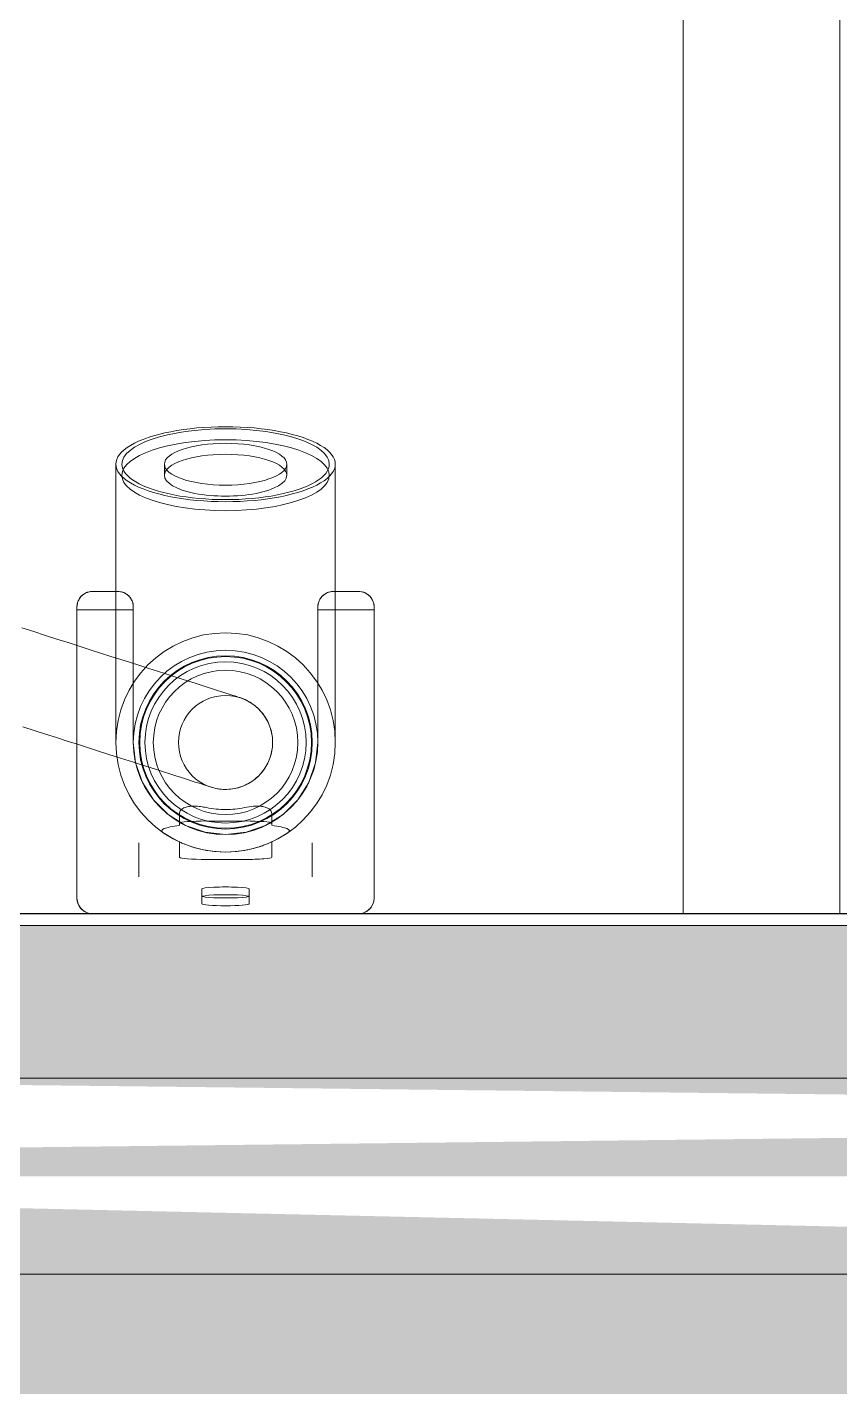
# Model space of a CAD drawing. Header units: metres. Extents: x 5 to 242, y -3 to 162.
# Drawn here: x 188.6031 to 188.7068, y 80.5353 to 80.7089 of the extents above; entities that cross this region are included whole.
import ezdxf

# ---------------------------------------------------------------- set-up
doc = ezdxf.new("R2010")
doc.units = ezdxf.units.M
doc.layers.add('1053_ARQ_BASE_MATADOURO_dwg', color=7, linetype='Continuous', lineweight=5, true_color=0x767676)
for name, color, linetype, lineweight in [('A-EQUIPAMENTOS', 7, 'Continuous', 5), ('A-PAREDE', 7, 'Continuous', 30), ('A-WALL', 7, 'Continuous', 9), ('A_lay', 7, 'Continuous', 5), ('P-PIPE', 7, 'Continuous', 5), ('P-SANR-FIXT', 7, 'Continuous', 5)]:
    doc.layers.add(name, color=color, linetype=linetype, lineweight=lineweight)

# ---------------------------------------------------------------- blocks, each defined once
blk = doc.blocks.new('UT_Ducha higiênica - UT_Ducha higiênica-V50-TÉRREO 1_20')
at = {"layer": 'P-SANR-FIXT', "color": 9, "true_color": 0xc0c0c0}
for p, q in [((0.066, 0.05739), (0.066, 0.03306)), ((0.07219, 0.05739), (0.07219, 0.05598)), ((0.08781, 0.05598), (0.08781, 0.05739)), ((0.094, 0.03306), (0.094, 0.05739)), ((0.06623, 0.04115), (0.06304, 0.04115)), ((0.06304, 0.04115), (0.06623, 0.04115)), ((0.09696, 0.04115), (0.09377, 0.04115)), ((0.09377, 0.04115), (0.09696, 0.04115)), ((0.06104, 0.002), (0.06104, 0.03915)), ((0.06104, 0.03915), (0.06104, 0.03879)), ((0.06104, 0.002), (0.06104, 0.03879)), ((0.06823, 0.03879), (0.06104, 0.03879)), ((0.06823, 0.03915), (0.06823, 0.02187)), ((0.06823, 0.03879), (0.06823, 0.03915)), ((0.06823, 0.03879), (0.06823, 0.02187)), ((0.09177, 0.02187), (0.09177, 0.03915)), ((0.09177, 0.03915), (0.09177, 0.03879)), ((0.09177, 0.02187), (0.09177, 0.03879)), ((0.09896, 0.03879), (0.09177, 0.03879)), ((0.09896, 0.03915), (0.09896, 0.002)), ((0.09896, 0.03879), (0.09896, 0.03915)), ((0.09896, 0.03879), (0.09896, 0.002)), ((0.07412, 0.01274), (0.07412, 0.01129)), ((0.08588, 0.01129), (0.08588, 0.01274)), ((0.07412, 0.01156), (0.07412, 0.01129)), ((0.08242, 0.01184), (0.07758, 0.01184)), ((0.08588, 0.01129), (0.08588, 0.01156)), ((0.06894, 0.00907), (0.06894, 0.00471)), ((0.07412, 0.00917), (0.07412, 0.00721)), ((0.08588, 0.00721), (0.08588, 0.00917)), ((0.09106, 0.00471), (0.09106, 0.00907)), ((0.07758, 0.00692), (0.08242, 0.00692)), ((0.07698, 0.00226), (0.07698, 0.00317)), ((0.07698, 0.00218), (0.07698, 0.00127)), ((0.08302, 0.00317), (0.08302, 0.00226)), ((0.08302, 0.00127), (0.08302, 0.00218)), ((0.09696, 0), (0.06304, 0)), ((0.09696, 0), (0.06304, 0))]:
    blk.add_line(p, q, dxfattribs=at)
at = {"layer": 'P-SANR-FIXT', "color": 9, "true_color": 0xc0c0c0, "flags": 128}
for points in [[(0.054, 0.0365), (0.05552, 0.03602), (0.05701, 0.03554), (0.05848, 0.03507), (0.05992, 0.03461), (0.06133, 0.03416), (0.06271, 0.03371), (0.06406, 0.03328), (0.06537, 0.03286), (0.06664, 0.03245), (0.06788, 0.03206), (0.06907, 0.03168), (0.07022, 0.03131), (0.07133, 0.03095), (0.07238, 0.03062), (0.07339, 0.03029), (0.07435, 0.02999), (0.07525, 0.0297), (0.07611, 0.02942), (0.0769, 0.02917), (0.07764, 0.02893), (0.07833, 0.02871), (0.07895, 0.02851), (0.07952, 0.02833), (0.08002, 0.02817), (0.08047, 0.02802), (0.08085, 0.0279), (0.08117, 0.0278), (0.08143, 0.02772), (0.08162, 0.02766), (0.08175, 0.02761), (0.08182, 0.02759)], [(0.07817, 0.01616), (0.07814, 0.01617), (0.07804, 0.0162), (0.07788, 0.01625), (0.07766, 0.01632), (0.07737, 0.01642), (0.07702, 0.01653), (0.07661, 0.01666), (0.07614, 0.01681), (0.07561, 0.01698), (0.07501, 0.01717), (0.07436, 0.01738), (0.07365, 0.01761), (0.07288, 0.01785), (0.07206, 0.01812), (0.07118, 0.0184), (0.07025, 0.0187), (0.06927, 0.01901), (0.06824, 0.01934), (0.06716, 0.01969), (0.06604, 0.02005), (0.06487, 0.02042), (0.06366, 0.02081), (0.0624, 0.02121), (0.06111, 0.02163), (0.05978, 0.02205), (0.05842, 0.02249), (0.05702, 0.02293), (0.0556, 0.02339), (0.05414, 0.02386)], [(0.066, 0.03306), (0.066, 0.03243), (0.066, 0.0318), (0.066, 0.03119), (0.066, 0.03059), (0.066, 0.03), (0.066, 0.02943), (0.066, 0.02887), (0.066, 0.02833), (0.066, 0.02781), (0.066, 0.0273), (0.066, 0.02681), (0.066, 0.02634), (0.066, 0.02589), (0.066, 0.02546), (0.066, 0.02506), (0.066, 0.02467), (0.066, 0.02431), (0.066, 0.02397), (0.066, 0.02366), (0.066, 0.02336), (0.066, 0.0231), (0.066, 0.02286), (0.066, 0.02264), (0.066, 0.02245), (0.066, 0.02229), (0.066, 0.02215), (0.066, 0.02205), (0.066, 0.02196), (0.066, 0.02191), (0.066, 0.02188)], [(0.094, 0.02189), (0.094, 0.02193), (0.094, 0.022), (0.094, 0.02209), (0.094, 0.02221), (0.094, 0.02236), (0.094, 0.02254), (0.094, 0.02274), (0.094, 0.02296), (0.094, 0.02322), (0.094, 0.02349), (0.094, 0.0238), (0.094, 0.02412), (0.094, 0.02447), (0.094, 0.02484), (0.094, 0.02524), (0.094, 0.02566), (0.094, 0.02609), (0.094, 0.02655), (0.094, 0.02703), (0.094, 0.02753), (0.094, 0.02804), (0.094, 0.02858), (0.094, 0.02913), (0.094, 0.02969), (0.094, 0.03027), (0.094, 0.03086), (0.094, 0.03147), (0.094, 0.03209), (0.094, 0.03271), (0.094, 0.03306)], [(0.08183, 0.02759), (0.08206, 0.02751), (0.08228, 0.02742), (0.0825, 0.02733), (0.08272, 0.02722), (0.08293, 0.02711), (0.08314, 0.02699), (0.08334, 0.02686), (0.08353, 0.02672), (0.08373, 0.02658), (0.08391, 0.02643), (0.08409, 0.02627), (0.08426, 0.0261), (0.08443, 0.02592), (0.08459, 0.02574), (0.08474, 0.02556), (0.08488, 0.02537), (0.08502, 0.02517), (0.08514, 0.02496), (0.08526, 0.02476), (0.08537, 0.02454), (0.08548, 0.02433), (0.08557, 0.02411), (0.08565, 0.02388), (0.08573, 0.02365), (0.0858, 0.02342), (0.08585, 0.02319), (0.0859, 0.02295), (0.08594, 0.02272), (0.08597, 0.02248), (0.08599, 0.02224), (0.086, 0.022), (0.086, 0.02176), (0.08599, 0.02152), (0.08597, 0.02128), (0.08594, 0.02104), (0.0859, 0.02081), (0.08586, 0.02057), (0.0858, 0.02034), (0.08573, 0.02011), (0.08566, 0.01988), (0.08557, 0.01965), (0.08548, 0.01943), (0.08538, 0.01922), (0.08527, 0.019), (0.08515, 0.01879), (0.08502, 0.01859), (0.08489, 0.01839)], [(0.06823, 0.02187), (0.06852, 0.01926), (0.06939, 0.01677), (0.0708, 0.01453), (0.07266, 0.01267), (0.07489, 0.01127), (0.07738, 0.0104), (0.08, 0.0101)], [(0.08, 0.0101), (0.08262, 0.0104), (0.08511, 0.01127), (0.08734, 0.01267), (0.0892, 0.01453), (0.09061, 0.01677), (0.09148, 0.01926), (0.09177, 0.02187)], [(0.08488, 0.01839), (0.08474, 0.0182), (0.08459, 0.01801), (0.08443, 0.01783), (0.08427, 0.01766), (0.08409, 0.01749), (0.08391, 0.01733), (0.08373, 0.01718), (0.08354, 0.01703), (0.08334, 0.01689), (0.08314, 0.01676), (0.08293, 0.01664), (0.08272, 0.01653), (0.08251, 0.01642), (0.08229, 0.01633), (0.08206, 0.01624), (0.08184, 0.01616), (0.08161, 0.01609), (0.08137, 0.01603), (0.08114, 0.01598), (0.0809, 0.01594), (0.08066, 0.01591), (0.08042, 0.01589), (0.08018, 0.01588), (0.07994, 0.01588), (0.07971, 0.01588), (0.07947, 0.0159), (0.07923, 0.01592), (0.07899, 0.01596), (0.07875, 0.01601), (0.07852, 0.01606), (0.07829, 0.01612), (0.07817, 0.01616)], [(0.07412, 0.00917), (0.07304, 0.00973), (0.07201, 0.01038)], [(0.08799, 0.01038), (0.08696, 0.00973), (0.08588, 0.00917)], [(0.08, 0.00787), (0.07878, 0.00793), (0.07758, 0.00809)], [(0.08242, 0.00809), (0.08122, 0.00793), (0.08, 0.00787)], [(0.06304, 0), (0.0626, 0.00005), (0.06218, 0.0002), (0.0618, 0.00044), (0.06148, 0.00075), (0.06124, 0.00113), (0.0611, 0.00155), (0.06104, 0.002)], [(0.09896, 0.002), (0.0989, 0.00155), (0.09876, 0.00113), (0.09852, 0.00075), (0.0982, 0.00044), (0.09782, 0.0002), (0.0974, 0.00005), (0.09696, 0)]]:
    blk.add_lwpolyline(points, dxfattribs=at)
at = {"layer": 'P-SANR-FIXT', "color": 9, "true_color": 0xc0c0c0}
for centre, radius, start, end in [((0.06304, 0.03915), 0.002, 90, 180), ((0.06623, 0.03915), 0.002, 0, 90), ((0.09377, 0.03915), 0.002, 90, 180), ((0.09696, 0.03915), 0.002, 0, 90), ((0.08, 0.02187), 0.014, 90, 270), ((0.08, 0.02187), 0.014, 270, 90), ((0.08, 0.02187), 0.01177, 90, 270), ((0.08, 0.02187), 0.01177, 270, 90), ((0.08, 0.02187), 0.01106, 90, 270), ((0.08, 0.02187), 0.01096, 90, 270), ((0.08, 0.02187), 0.01029, 90, 270), ((0.08, 0.02187), 0.01106, 270, 90), ((0.08, 0.02187), 0.01096, 270, 90), ((0.08, 0.02187), 0.01029, 270, 90), ((0.08, 0.02187), 0.00922, 90, 270), ((0.08, 0.02187), 0.00922, 90, 270), ((0.08, 0.02187), 0.00922, 270, 90), ((0.08, 0.02187), 0.00922, 270, 90), ((0.08, 0.02187), 0.006, 90, 180), ((0.08, 0.02187), 0.006, 360, 90), ((0.08, 0.02187), 0.01177, 180, 270), ((0.08, 0.02187), 0.006, 180, 270), ((0.08, 0.02187), 0.01177, 270, 360), ((0.08, 0.02187), 0.006, 270, 360), ((0.06304, 0.002), 0.002, 180, 270), ((0.09696, 0.002), 0.002, 270, 0)]:
    blk.add_arc(centre, radius, start, end, dxfattribs=at)
for centre, major_axis, ratio, start_param, end_param in [((0.08, 0.05739), (-0.014, 0), 0.34202, 4.712389, 7.853982), ((0.08, 0.05739), (-0.01323, 0), 0.34202, 3.141593, 6.283185), ((0.08, 0.05739), (-0.014, 0), 0.34202, 1.570796, 4.712389), ((0.08, 0.05598), (-0.01323, 0), 0.34202, 3.141593, 6.283185), ((0.08, 0.05739), (-0.00781, 0), 0.34202, 3.141593, 6.283185), ((0.08, 0.05739), (-0.01323, 0), 0.34202, 0, 3.141593), ((0.08, 0.05598), (-0.00781, 0), 0.34202, 3.141593, 6.283185), ((0.08, 0.05739), (0.00781, 0), 0.34202, 3.141593, 6.283185), ((0.08, 0.05598), (0.01323, 0), 0.34202, 3.141593, 6.283185), ((0.08, 0.05598), (-0.00781, 0), 0.34202, 0, 3.141593), ((0.07758, 0.01156), (-0.00345, 0), 0.082379, 4.712389, 6.283185), ((0.08242, 0.01156), (0.00345, 0), 0.082379, 0, 1.570796), ((0.07758, 0.00721), (0.00345, 0), 0.082379, 3.141593, 4.712389), ((0.08242, 0.00721), (-0.00345, 0), 0.082379, 1.570796, 3.141593), ((0.08, 0.00317), (0.00302, 0), 0.082379, 0, 3.141593), ((0.08, 0.00218), (0.00302, 0), 0.082379, 0, 3.141593), ((0.08, 0.00226), (-0.00302, 0), 0.082379, 0, 3.141593), ((0.08, 0.00127), (0.00302, 0), 0.082379, 3.141593, 6.283185)]:
    blk.add_ellipse(centre, major_axis=major_axis, ratio=ratio, start_param=start_param, end_param=end_param, dxfattribs=at)
for points, knots in [([(0.06104, 0.03915), (0.06104, 0.03934), (0.06109, 0.03962), (0.0612, 0.03994), (0.06132, 0.04016), (0.06145, 0.04036), (0.06159, 0.04053), (0.06175, 0.04068), (0.06195, 0.04083), (0.06214, 0.04094), (0.06233, 0.04102), (0.06261, 0.04111), (0.06285, 0.04115), (0.06304, 0.04115)], [0, 0, 0, 0, 0.142857, 0.214286, 0.285714, 0.357143, 0.428571, 0.5, 0.571429, 0.678571, 0.732143, 0.785714, 1, 1, 1, 1]), ([(0.06623, 0.04115), (0.06636, 0.04115), (0.06661, 0.04112), (0.06693, 0.04103), (0.06717, 0.04091), (0.06735, 0.04081), (0.06752, 0.04068), (0.06768, 0.04053), (0.06783, 0.04036), (0.06796, 0.04016), (0.06807, 0.03994), (0.06819, 0.03962), (0.06823, 0.03934), (0.06823, 0.03915)], [0, 0, 0, 0, 0.142857, 0.285714, 0.357143, 0.428571, 0.5, 0.571429, 0.642857, 0.714286, 0.785714, 0.857143, 1, 1, 1, 1]), ([(0.09177, 0.03915), (0.09177, 0.03934), (0.09181, 0.03962), (0.09193, 0.03994), (0.09204, 0.04016), (0.09218, 0.04036), (0.09232, 0.04053), (0.09248, 0.04068), (0.09268, 0.04083), (0.09287, 0.04094), (0.09306, 0.04102), (0.09334, 0.04111), (0.09358, 0.04115), (0.09377, 0.04115)], [0, 0, 0, 0, 0.142857, 0.214286, 0.285714, 0.357143, 0.428571, 0.5, 0.571429, 0.678571, 0.732143, 0.785714, 1, 1, 1, 1]), ([(0.09696, 0.04115), (0.09708, 0.04115), (0.09734, 0.04112), (0.09766, 0.04103), (0.0979, 0.04091), (0.09808, 0.04081), (0.09825, 0.04068), (0.09841, 0.04053), (0.09855, 0.04036), (0.09868, 0.04016), (0.0988, 0.03994), (0.09891, 0.03962), (0.09896, 0.03934), (0.09896, 0.03915)], [0, 0, 0, 0, 0.142857, 0.285714, 0.357143, 0.428571, 0.5, 0.571429, 0.642857, 0.714286, 0.785714, 0.857143, 1, 1, 1, 1]), ([(0.07412, 0.01274), (0.07412, 0.01293), (0.07424, 0.01327), (0.07473, 0.01358), (0.07538, 0.01372), (0.07605, 0.01375), (0.0768, 0.01369), (0.07732, 0.01361), (0.07758, 0.01355)], [-1, -1, -1, -1, -0.785714, -0.571429, -0.428571, -0.285714, -0.142857, 0, 0, 0, 0]), ([(0.08242, 0.01355), (0.08281, 0.01363), (0.0833, 0.0137), (0.08385, 0.01373), (0.08421, 0.01373), (0.08467, 0.01371), (0.08518, 0.0136), (0.08558, 0.01339), (0.08582, 0.0131), (0.08588, 0.01286), (0.08588, 0.01274)], [-1, -1, -1, -1, -0.785714, -0.732143, -0.678571, -0.571429, -0.428571, -0.285714, -0.142857, 0, 0, 0, 0]), ([(0.07758, 0.00809), (0.07705, 0.00818), (0.07604, 0.00842), (0.07506, 0.00877), (0.07455, 0.00898), (0.07423, 0.00912), (0.07413, 0.00917), (0.07412, 0.00917)], [0, 0, 0, 0, 0.285714, 0.571429, 0.678571, 0.785714, 1, 1, 1, 1]), ([(0.08588, 0.00917), (0.08587, 0.00917), (0.08582, 0.00914), (0.08555, 0.00902), (0.08513, 0.00884), (0.08449, 0.00861), (0.08358, 0.00832), (0.08282, 0.00816), (0.08242, 0.00809)], [0, 0, 0, 0, 0.142857, 0.285714, 0.428571, 0.571429, 0.785714, 1, 1, 1, 1])]:
    blk.add_open_spline(points, degree=3, knots=knots, dxfattribs=at)
for points in [[(0.07758, 0.01355), (0.07798, 0.01347), (0.07878, 0.01335), (0.07959, 0.01331), (0.08, 0.01331)], [(0.08, 0.01331), (0.08041, 0.01331), (0.08122, 0.01335), (0.08202, 0.01347), (0.08242, 0.01355)], [(0.07201, 0.01038), (0.07176, 0.01055), (0.07188, 0.01087), (0.07318, 0.01116), (0.07412, 0.01129)], [(0.08588, 0.01129), (0.08682, 0.01116), (0.08812, 0.01087), (0.08824, 0.01055), (0.08799, 0.01038)]]:
    blk.add_open_spline(points, degree=3, dxfattribs=at)
blk = doc.blocks.new('1053_ARQ_BASE_MATADOURO_dwg_arq geral tgov-4039641-TÉRREO 1_20')
at = {"layer": 'A_lay', "true_color": 0xaaaaaa}
h = blk.add_hatch(dxfattribs=at)
h.set_pattern_fill('FP_8', color=253, style=0, pattern_type=2)
h.set_pattern_definition([(90, (-0.43, 0), (-0.6125, 4e-17), []), (180, (-0.43, 0), (-8e-17, -0.6125), [])])
h.paths.add_polyline_path([(33.39823, -2.44785), (33.39005, -2.33681), (33.39823, -2.28837), (33.40641, -2.29638), (33.40641, -2.39717)])
h.paths.add_polyline_path([(31.81844, -2.59034), (32.07823, -2.58006), (32.07823, -1.36034), (31.99823, -1.36034), (31.57397, -1.7846), (31.55983, -1.77046), (31.99823, -1.34034), (32.09823, -1.3462), (32.09823, -2.59034), (32.97823, -2.58006), (32.97823, -1.36034), (32.69823, -1.36034), (32.27397, -1.7846), (32.25983, -1.77046), (32.69823, -1.34034), (33.01237, -1.3462), (33.42893, -1.77817), (33.42249, -1.7846), (32.99823, -1.36034), (32.99823, -2.59034), (33.39005, -2.59034), (33.39823, -2.44785), (33.40641, -2.59034), (33.79823, -2.59034), (33.79823, -1.36034), (33.59823, -1.36034), (33.59823, -1.34034), (33.79823, -1.33834), (33.79823, -0.54034), (32.4999, -0.54034), (32.4999, -0.52034), (33.79823, -0.52034), (33.79823, 0.70966), (31.64823, 0.70966), (31.64823, -0.72034), (31.37823, -0.98034), (31.37823, -1.34034), (31.39823, -1.3462), (31.39823, -1.36034), (31.19823, -1.36034), (31.19823, -2.59034), (31.80312, -2.59034)])
h.paths.add_polyline_path([(32.3834, -2.58485), (32.69549, -2.57254), (32.67971, -2.56639), (32.45903, -2.50972), (32.38546, -2.5828)])
h.paths.add_polyline_path([(32.09823, -2.59034), (32.34004, -2.5673), (32.35168, -2.05444), (32.36291, -2.05083), (32.4125, -1.97951), (32.49398, -1.93654), (32.5861, -1.93654), (32.66824, -1.98026), (32.71961, -2.05552), (32.74004, -2.11954), (32.74004, -2.57879), (32.68566, -2.58485), (32.25983, -2.58723)])
h.paths.add_polyline_path([(31.48299, -2.58485), (31.79509, -2.57254), (31.7793, -2.56639), (31.55862, -2.50972), (31.48505, -2.5828)])
h.paths.add_polyline_path([(32.07823, -2.59034), (31.40834, -2.58629), (31.43963, -2.57462), (31.44984, -2.09799), (31.48145, -2.01434), (31.55983, -1.94273), (31.63526, -1.92489), (31.68569, -1.93654), (31.76783, -1.98026), (31.8192, -2.05552), (31.83963, -2.11951), (31.83963, -2.57879), (32.047, -2.58883)])
h.paths.add_polyline_path([(33.3376, -2.22233), (33.3546, -2.19559), (33.39611, -2.1786), (33.38238, -2.18703), (33.34047, -2.22024)])
at = {"layer": 'A-EQUIPAMENTOS', "color": 253, "lineweight": 20, "true_color": 0xaaaaaa}
blk.add_line((32.09823, -2.30209), (32.09823, -2.59034), dxfattribs=at)
at = {"layer": 'A-EQUIPAMENTOS', "color": 253, "true_color": 0xaaaaaa, "flags": 128}
blk.add_lwpolyline([(32.07823, -2.59034), (32.07823, -1.36034), (31.99823, -1.36034), (31.98409, -1.3462), (31.55983, -1.77046), (31.57397, -1.7846), (31.99823, -1.36034), (31.99823, -1.34034), (32.09823, -1.34034), (32.09823, -2.59034)], dxfattribs=at)
at = {"layer": 'A-PAREDE', "color": 253, "true_color": 0xaaaaaa, "flags": 128}
blk.add_lwpolyline([(36.49823, -2.59034), (33.94823, -2.59034), (33.94823, 0.70966), (34.01323, 0.70966), (34.01323, 0.85966), (33.74823, 0.85966), (33.74823, 0.70966), (33.79823, 0.70966), (33.79823, -2.59034), (31.19823, -2.59034)], dxfattribs=at)
blk = doc.blocks.new('1053_ARQ_BASE_MATADOURO_dwg-3625622-TÉRREO 1_20')
blk.add_blockref('1053_ARQ_BASE_MATADOURO_dwg_arq geral tgov-4039641-TÉRREO 1_20', (130.20979, 83.18603))

msp = doc.modelspace()

# ---------------------------------------------------------------- hatches: boundary and pattern name
at = {"layer": 'A-WALL', "true_color": 0xffd4aa, "transparency": 33554483}
h = msp.add_hatch(color=41, dxfattribs=at)
h.paths.add_polyline_path([(193.15679, 80.4457), (193.30679, 80.4457), (193.30679, 80.5942), (180.60829, 80.5942), (180.60829, 80.4457), (193.10679, 80.4457)])
h.paths.add_polyline_path([(180.99165, 80.54612), (180.75307, 80.55496), (180.75679, 80.57027), (181.44021, 80.56143), (181.44021, 80.54612), (181.05634, 80.54612)])
h.paths.add_polyline_path([(184.8236, 80.54612), (184.22337, 80.55496), (184.22337, 80.57027), (184.91051, 80.56143), (184.90679, 80.54612), (184.88679, 80.54612)])
h.paths.add_polyline_path([(183.40378, 80.54612), (183.40378, 80.57027), (184.09157, 80.56143), (184.09157, 80.54612), (183.51555, 80.54612)])
h.paths.add_polyline_path([(181.63031, 80.54612), (181.57201, 80.55496), (181.57201, 80.57027), (182.2598, 80.55977), (182.2598, 80.54612), (182.06227, 80.54612)])
h.paths.add_polyline_path([(185.59689, 80.55012), (185.50378, 80.55896), (185.51455, 80.57427), (186.49885, 80.56543), (186.49885, 80.55012), (185.85679, 80.55012)])
h.paths.add_polyline_path([(186.63065, 80.55012), (186.63065, 80.57427), (187.40089, 80.56543), (187.40089, 80.55012), (186.73958, 80.55012)])
h.paths.add_polyline_path([(188.95817, 80.55012), (188.56433, 80.55896), (188.56433, 80.57427), (189.33293, 80.56543), (189.33293, 80.55012), (188.95954, 80.55012)])
h.paths.add_polyline_path([(188.43253, 80.55012), (187.81378, 80.55896), (187.81378, 80.57427), (188.43253, 80.56543), (188.43253, 80.55137)])
h.paths.add_polyline_path([(189.93288, 80.55012), (189.46473, 80.55896), (189.46473, 80.57427), (189.9598, 80.56543), (189.9598, 80.55012)])
at = {"layer": 'P-PIPE', "true_color": 0x69503c}
for points in [[(189.33293, 80.5622), (189.32741, 80.57427), (188.56433, 80.56543), (188.56433, 80.5622), (189.29422, 80.5622)], [(188.56433, 80.55012), (189.33293, 80.55896), (189.33293, 80.5622), (188.56433, 80.55137)]]:
    msp.add_hatch(color=27, dxfattribs=at).paths.add_polyline_path(points)

# ---------------------------------------------------------------- linework, layer by layer
at = {"layer": 'A-WALL', "color": 253, "true_color": 0xaaaaaa}
for p, q in [((190.40679, 80.5957), (187.80576, 80.5957)), ((190.40829, 80.5942), (187.80576, 80.5942))]:
    msp.add_line(p, q, dxfattribs=at)
at = {"layer": 'P-PIPE'}
for p, q in [((189.33293, 80.5747), (188.56433, 80.5747)), ((188.56433, 80.5497), (189.33293, 80.5497))]:
    msp.add_line(p, q, dxfattribs=at)

# ---------------------------------------------------------------- block references
at = {"layer": '1053_ARQ_BASE_MATADOURO_dwg', "color": 253, "true_color": 0xaaaaaa}
msp.add_blockref('1053_ARQ_BASE_MATADOURO_dwg-3625622-TÉRREO 1_20', (26.39877, 0), dxfattribs=at)
at = {"layer": 'P-SANR-FIXT', "color": 9, "true_color": 0xc0c0c0}
msp.add_blockref('UT_Ducha higiênica - UT_Ducha higiênica-V50-TÉRREO 1_20', (188.54843, 80.5957), dxfattribs=at)

doc.saveas('drawing.dxf')
